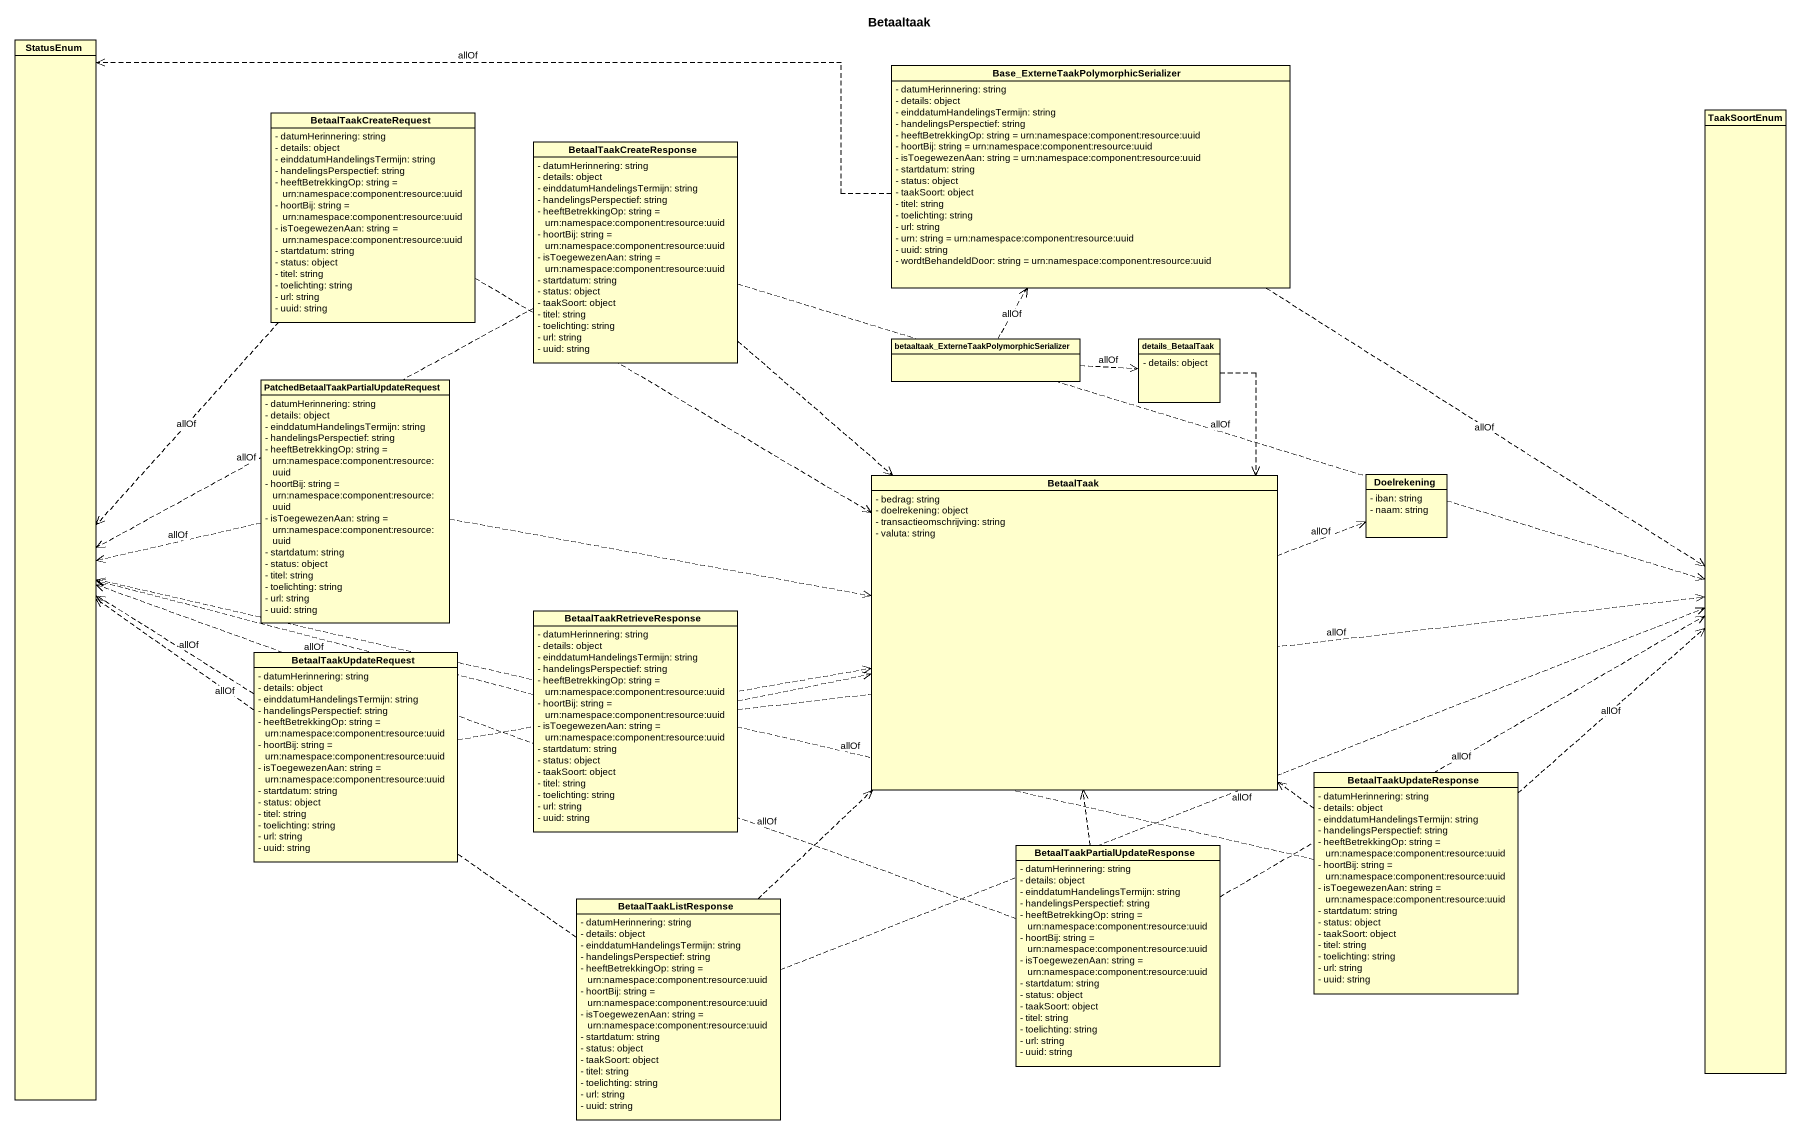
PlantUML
@startuml
title Betaaltaak
hide circle
hide empty members
skinparam classAttributeIconSize 0
class StatusEnum
class "Base_ExterneTaakPolymorphicSerializer" as Base_ExterneTaakPolymorphicS {
  - datumHerinnering: string
  - details: object
  - einddatumHandelingsTermijn: string
  - handelingsPerspectief: string
  - heeftBetrekkingOp: string = urn:namespace:component:resource:uuid
  - hoortBij: string = urn:namespace:component:resource:uuid
  - isToegewezenAan: string = urn:namespace:component:resource:uuid
  - startdatum: string
  - status: object
  - taakSoort: object
  - titel: string
  - toelichting: string
  - url: string
  - urn: string = urn:namespace:component:resource:uuid
  - uuid: string
  - wordtBehandeldDoor: string = urn:namespace:component:resource:uuid
}
class BetaalTaakCreateRequest {
  - datumHerinnering: string
  - details: object
  - einddatumHandelingsTermijn: string
  - handelingsPerspectief: string
  - heeftBetrekkingOp: string = urn:namespace:component:resource:uuid
  - hoortBij: string = urn:namespace:component:resource:uuid
  - isToegewezenAan: string = urn:namespace:component:resource:uuid
  - startdatum: string
  - status: object
  - titel: string
  - toelichting: string
  - url: string
  - uuid: string
}
class TaakSoortEnum
class BetaalTaakCreateResponse {
  - datumHerinnering: string
  - details: object
  - einddatumHandelingsTermijn: string
  - handelingsPerspectief: string
  - heeftBetrekkingOp: string = urn:namespace:component:resource:uuid
  - hoortBij: string = urn:namespace:component:resource:uuid
  - isToegewezenAan: string = urn:namespace:component:resource:uuid
  - startdatum: string
  - status: object
  - taakSoort: object
  - titel: string
  - toelichting: string
  - url: string
  - uuid: string
}
class "betaaltaak_ExterneTaakPolymorphicSerializer" as betaaltaak
class details_BetaalTaak {
  - details: object
}
class "PatchedBetaalTaakPartialUpdateRequest" as PatchedBetaalTaakPartialUpda {
  - datumHerinnering: string
  - details: object
  - einddatumHandelingsTermijn: string
  - handelingsPerspectief: string
  - heeftBetrekkingOp: string = urn:namespace:component:resource:uuid
  - hoortBij: string = urn:namespace:component:resource:uuid
  - isToegewezenAan: string = urn:namespace:component:resource:uuid
  - startdatum: string
  - status: object
  - titel: string
  - toelichting: string
  - url: string
  - uuid: string
}
class BetaalTaak {
  - bedrag: string
  - doelrekening: object
  - transactieomschrijving: string
  - valuta: string
}
class Doelrekening {
  - iban: string
  - naam: string
}
class BetaalTaakRetrieveResponse {
  - datumHerinnering: string
  - details: object
  - einddatumHandelingsTermijn: string
  - handelingsPerspectief: string
  - heeftBetrekkingOp: string = urn:namespace:component:resource:uuid
  - hoortBij: string = urn:namespace:component:resource:uuid
  - isToegewezenAan: string = urn:namespace:component:resource:uuid
  - startdatum: string
  - status: object
  - taakSoort: object
  - titel: string
  - toelichting: string
  - url: string
  - uuid: string
}
class BetaalTaakUpdateRequest {
  - datumHerinnering: string
  - details: object
  - einddatumHandelingsTermijn: string
  - handelingsPerspectief: string
  - heeftBetrekkingOp: string = urn:namespace:component:resource:uuid
  - hoortBij: string = urn:namespace:component:resource:uuid
  - isToegewezenAan: string = urn:namespace:component:resource:uuid
  - startdatum: string
  - status: object
  - titel: string
  - toelichting: string
  - url: string
  - uuid: string
}
class BetaalTaakUpdateResponse {
  - datumHerinnering: string
  - details: object
  - einddatumHandelingsTermijn: string
  - handelingsPerspectief: string
  - heeftBetrekkingOp: string = urn:namespace:component:resource:uuid
  - hoortBij: string = urn:namespace:component:resource:uuid
  - isToegewezenAan: string = urn:namespace:component:resource:uuid
  - startdatum: string
  - status: object
  - taakSoort: object
  - titel: string
  - toelichting: string
  - url: string
  - uuid: string
}
class "BetaalTaakPartialUpdateResponse" as BetaalTaakPartialUpdateRespo {
  - datumHerinnering: string
  - details: object
  - einddatumHandelingsTermijn: string
  - handelingsPerspectief: string
  - heeftBetrekkingOp: string = urn:namespace:component:resource:uuid
  - hoortBij: string = urn:namespace:component:resource:uuid
  - isToegewezenAan: string = urn:namespace:component:resource:uuid
  - startdatum: string
  - status: object
  - taakSoort: object
  - titel: string
  - toelichting: string
  - url: string
  - uuid: string
}
class BetaalTaakListResponse {
  - datumHerinnering: string
  - details: object
  - einddatumHandelingsTermijn: string
  - handelingsPerspectief: string
  - heeftBetrekkingOp: string = urn:namespace:component:resource:uuid
  - hoortBij: string = urn:namespace:component:resource:uuid
  - isToegewezenAan: string = urn:namespace:component:resource:uuid
  - startdatum: string
  - status: object
  - taakSoort: object
  - titel: string
  - toelichting: string
  - url: string
  - uuid: string
}
Base_ExterneTaakPolymorphicS .left.> StatusEnum : allOf
Base_ExterneTaakPolymorphicS ..> TaakSoortEnum : allOf
BetaalTaakCreateRequest ..> StatusEnum : allOf
BetaalTaakCreateRequest .right.> BetaalTaak
BetaalTaakCreateResponse .left.> StatusEnum : allOf
BetaalTaakCreateResponse .right.> TaakSoortEnum : allOf
BetaalTaakCreateResponse ..> BetaalTaak
betaaltaak .up.> Base_ExterneTaakPolymorphicS : allOf
betaaltaak .right.> details_BetaalTaak : allOf
details_BetaalTaak ..> BetaalTaak
PatchedBetaalTaakPartialUpda .left.> StatusEnum : allOf
PatchedBetaalTaakPartialUpda .right.> BetaalTaak
BetaalTaak .right.> Doelrekening : allOf
BetaalTaakRetrieveResponse .left.> StatusEnum : allOf
BetaalTaakRetrieveResponse .right.> TaakSoortEnum : allOf
BetaalTaakRetrieveResponse .right.> BetaalTaak
BetaalTaakUpdateRequest .up.> StatusEnum : allOf
BetaalTaakUpdateRequest .right.> BetaalTaak
BetaalTaakUpdateResponse .left.> StatusEnum : allOf
BetaalTaakUpdateResponse .up.> TaakSoortEnum : allOf
BetaalTaakUpdateResponse .up.> BetaalTaak
BetaalTaakPartialUpdateRespo .left.> StatusEnum : allOf
BetaalTaakPartialUpdateRespo .right.> TaakSoortEnum : allOf
BetaalTaakPartialUpdateRespo .up.> BetaalTaak
BetaalTaakListResponse .up.> StatusEnum : allOf
BetaalTaakListResponse .right.> TaakSoortEnum : allOf
BetaalTaakListResponse .up.> BetaalTaak
@enduml
